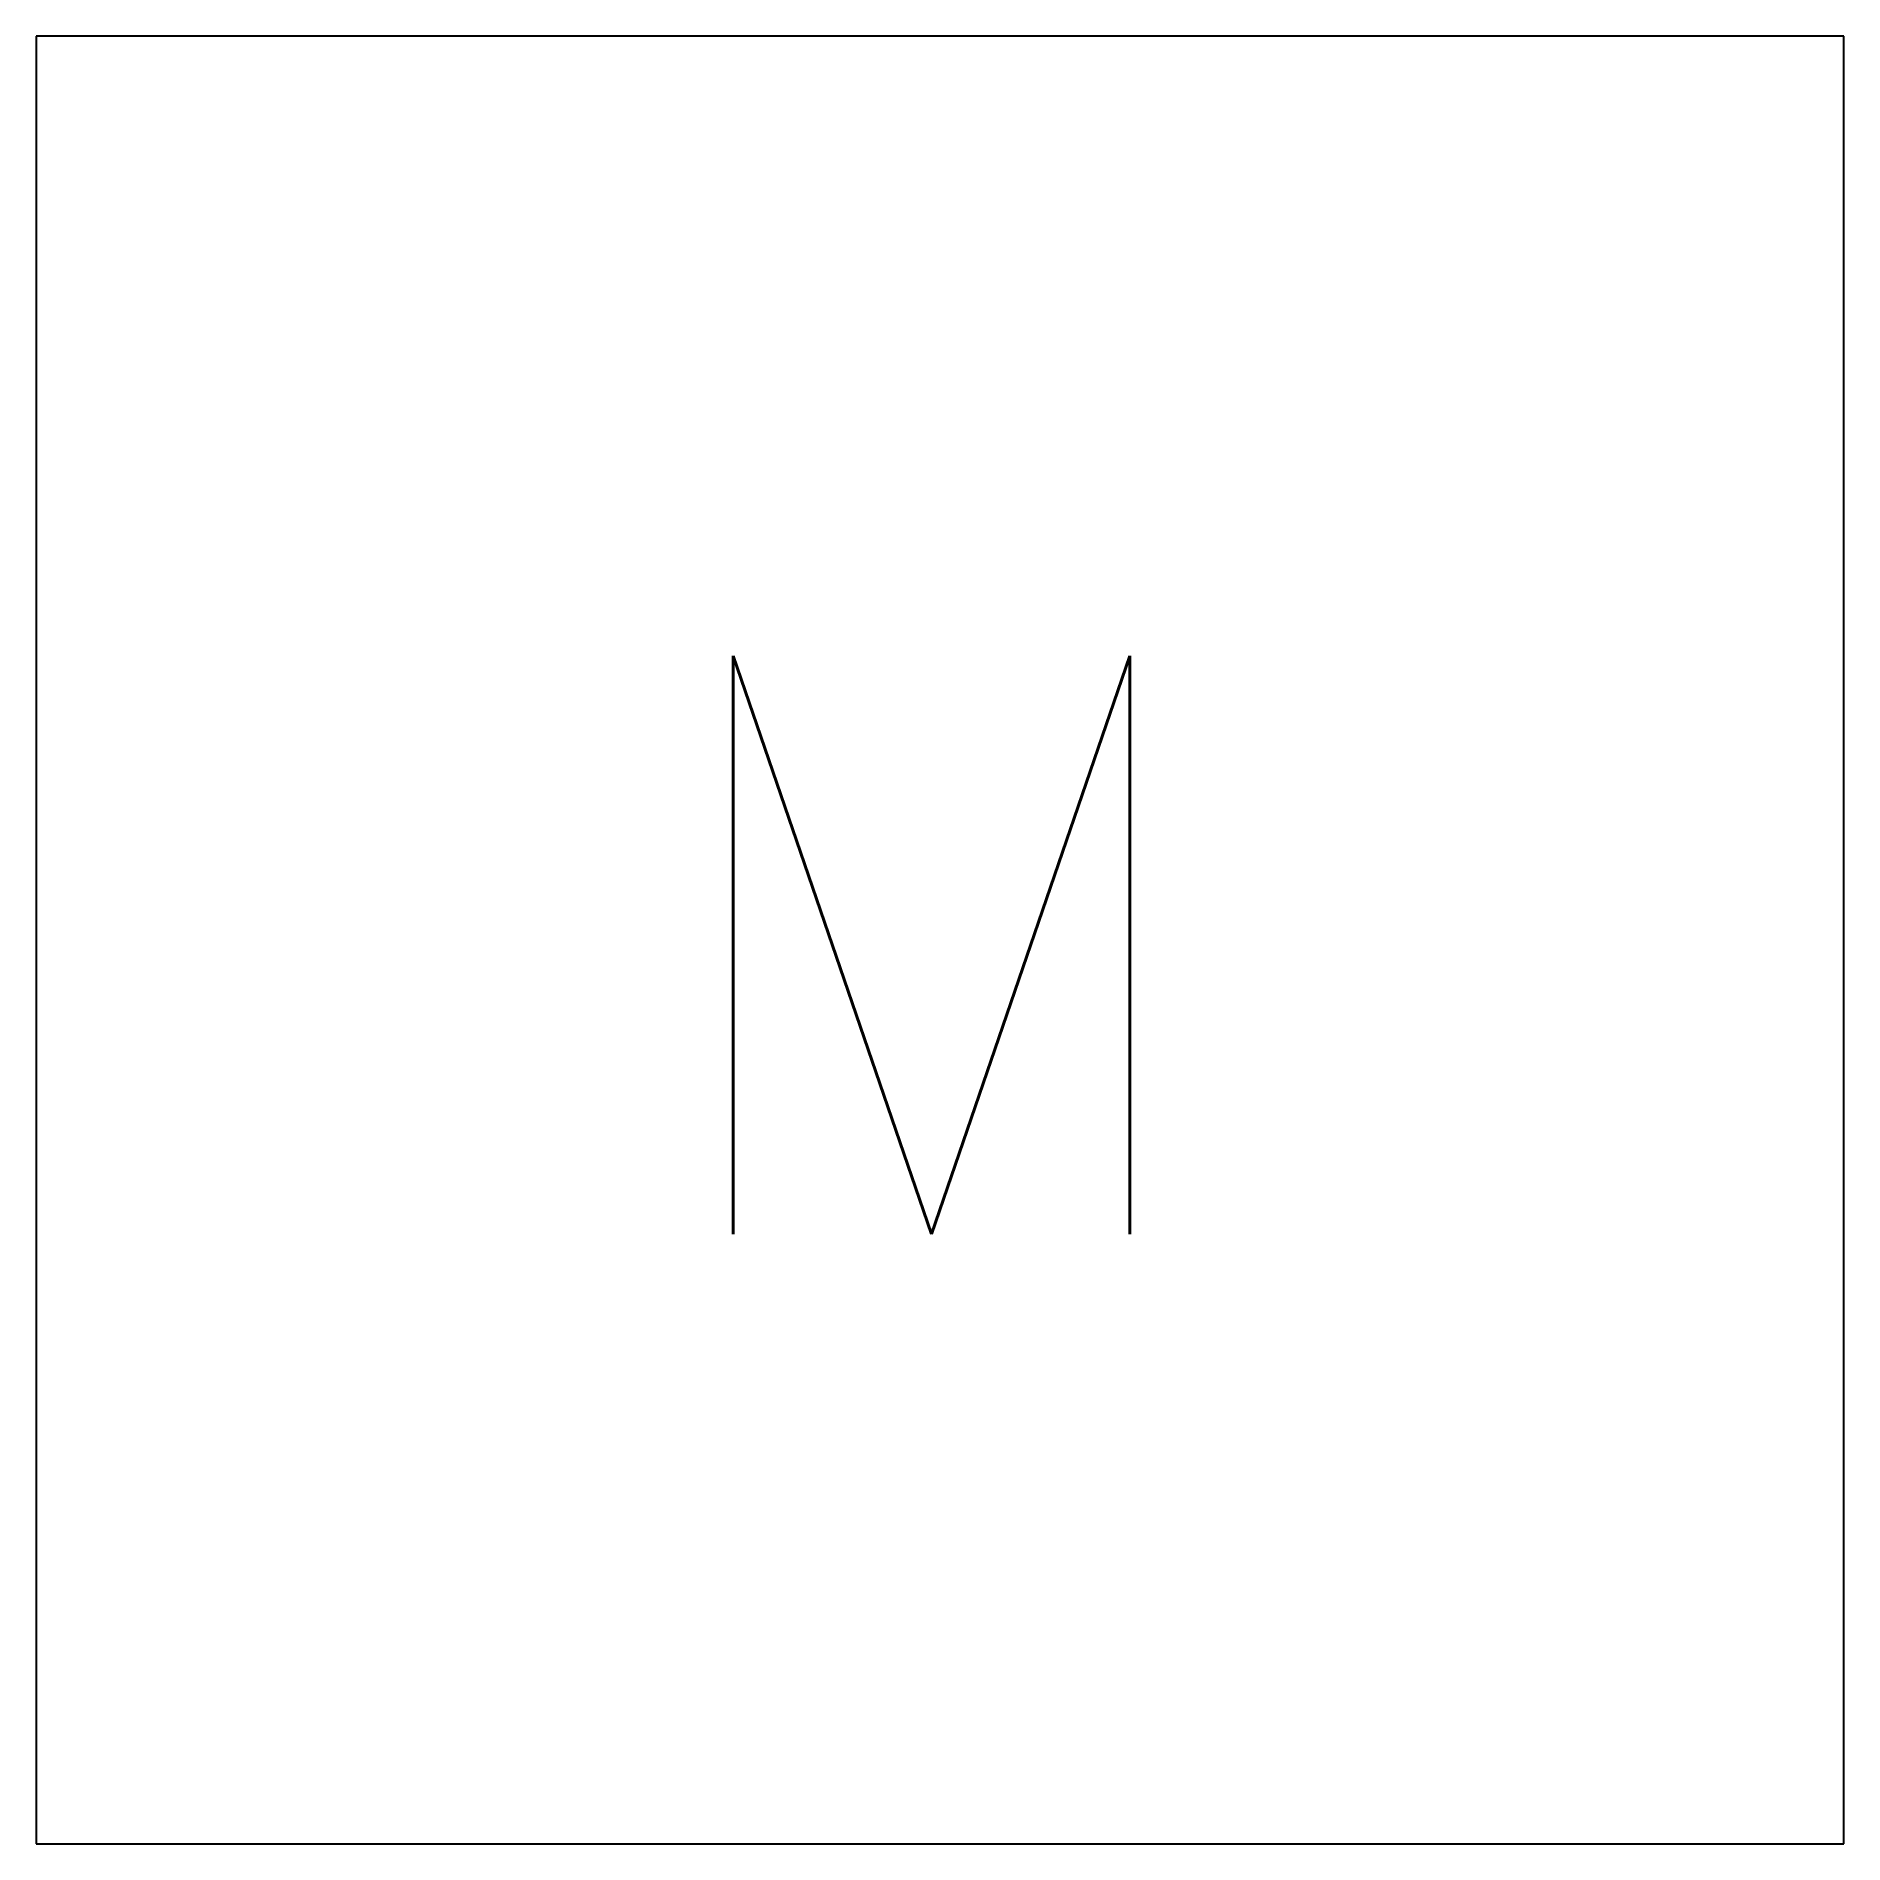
# Model space of a CAD drawing. Extents: x 377.5 to 387.5, y 27.6 to 37.6.
import ezdxf
from ezdxf.enums import TextEntityAlignment as Align

# ---------------------------------------------------------------- set-up
doc = ezdxf.new("R2010")
doc.units = 0
doc.header["$LTSCALE"] = 5
doc.header["$MEASUREMENT"] = 0
doc.layers.add('11', color=1, linetype='CONTINUOUS')
doc.styles.add('HZ', font='txt', dxfattribs={"bigfont": 'hztxt'})

msp = doc.modelspace()

# ---------------------------------------------------------------- linework, layer by layer
at = {"layer": '11'}
for p, q in [((377.486, 37.581), (377.486, 27.581)), ((387.486, 37.581), (377.486, 37.581)), ((387.486, 33.581), (387.486, 37.581)), ((387.486, 27.581), (387.486, 33.581)), ((377.486, 27.581), (387.486, 27.581))]:
    msp.add_line(p, q, dxfattribs=at)

# ---------------------------------------------------------------- texts
at = {"layer": '11', "style": 'HZ'}
msp.add_text('M', height=3.2, dxfattribs=at).set_placement((382.439, 32.554), align=Align.MIDDLE)

doc.saveas('drawing.dxf')
